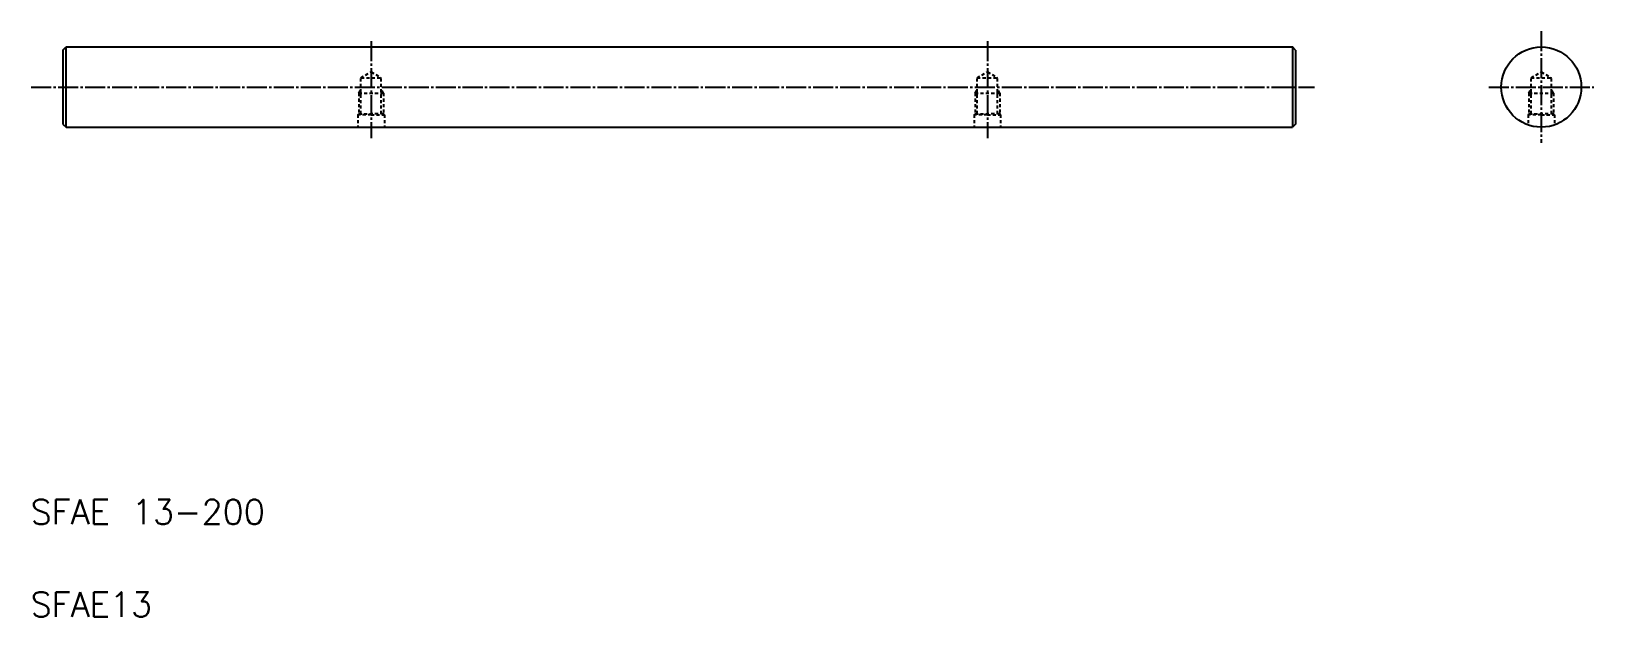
# Model space of a CAD drawing. Extents: x 111 to 365, y -7 to 88.
import ezdxf

# ---------------------------------------------------------------- set-up
doc = ezdxf.new("R2010")
doc.units = 0
doc.header["$LTSCALE"] = 0.25
doc.linetypes.add('CENTER', pattern=[17.5, 13, -1.5, 1.5, -1.5])
doc.linetypes.add('DASHED', pattern=[3.5, 2, -1.5])
doc.layers.get('0').update_dxf_attribs({"linetype": 'CONTINUOUS'})
doc.layers.add('CENTER', color=1, linetype='CENTER')
doc.styles.get("Standard").update_dxf_attribs({"font": 'txt.shx'})

msp = doc.modelspace()

# ---------------------------------------------------------------- linework, layer by layer
at = {"color": 7, "linetype": 'CONTINUOUS'}
for p, q in [((116.46, 84.96), (116.96, 85.46)), ((116.46, 84.96), (116.46, 72.96)), ((116.96, 85.46), (315.96, 85.46)), ((116.96, 72.46), (116.96, 85.46)), ((315.96, 85.46), (315.96, 72.46)), ((316.46, 84.96), (315.96, 85.46)), ((316.46, 84.96), (316.46, 72.96)), ((116.46, 72.96), (116.96, 72.46)), ((116.96, 72.46), (315.96, 72.46)), ((316.46, 72.96), (315.96, 72.46))]:
    msp.add_line(p, q, dxfattribs=at)
at = {"color": 3, "linetype": 'DASHED'}
for p, q in [((164.81, 80.46), (166.46, 81.41)), ((166.46, 81.41), (168.11, 80.46)), ((264.81, 80.46), (266.46, 81.41)), ((266.46, 81.41), (268.11, 80.46)), ((354.68, 80.46), (356.33, 81.41)), ((356.33, 81.41), (357.98, 80.46)), ((164.46, 77.96), (164.81, 78.66)), ((164.81, 74.61), (164.81, 80.46)), ((164.81, 80.46), (168.11, 80.46)), ((168.11, 74.61), (168.11, 80.46)), ((168.46, 77.96), (168.11, 78.66)), ((264.46, 77.96), (264.81, 78.66)), ((264.81, 80.46), (268.11, 80.46)), ((264.81, 74.61), (264.81, 80.46)), ((268.11, 74.61), (268.11, 80.46)), ((268.46, 77.96), (268.11, 78.66)), ((354.33, 77.96), (354.68, 78.66)), ((354.68, 74.61), (354.68, 80.46)), ((354.68, 80.46), (357.98, 80.46)), ((357.98, 74.61), (357.98, 80.46)), ((358.33, 77.96), (357.98, 78.66)), ((164.46, 77.96), (168.46, 77.96)), ((164.46, 77.96), (164.46, 74.61)), ((168.46, 77.96), (168.46, 74.61)), ((264.46, 77.96), (268.46, 77.96)), ((264.46, 77.96), (264.46, 74.61)), ((268.46, 77.96), (268.46, 74.61)), ((354.33, 77.96), (354.33, 74.61)), ((354.33, 77.96), (358.33, 77.96)), ((358.33, 77.96), (358.33, 74.61)), ((164.31, 74.46), (164.46, 74.61)), ((166.46, 74.46), (164.31, 74.46)), ((164.31, 74.46), (164.31, 72.46)), ((164.46, 74.61), (166.46, 74.61)), ((168.46, 74.61), (166.46, 74.61)), ((166.46, 74.46), (168.61, 74.46)), ((168.61, 74.46), (168.46, 74.61)), ((168.61, 74.46), (168.61, 72.46)), ((264.31, 74.46), (264.46, 74.61)), ((266.46, 74.46), (264.31, 74.46)), ((264.31, 74.46), (264.31, 72.46)), ((264.46, 74.61), (266.46, 74.61)), ((268.46, 74.61), (266.46, 74.61)), ((266.46, 74.46), (268.61, 74.46)), ((268.61, 74.46), (268.46, 74.61)), ((268.61, 74.46), (268.61, 72.46)), ((354.18, 74.46), (354.33, 74.61)), ((354.18, 74.46), (354.18, 72.82)), ((356.33, 74.46), (354.18, 74.46)), ((354.33, 74.61), (356.33, 74.61)), ((358.33, 74.61), (356.33, 74.61)), ((356.33, 74.46), (358.48, 74.46)), ((358.48, 74.46), (358.33, 74.61)), ((358.48, 74.46), (358.48, 72.82))]:
    msp.add_line(p, q, dxfattribs=at)
at = {"color": 7, "linetype": 'CONTINUOUS'}
msp.add_circle((356.33, 78.96), 6.5, dxfattribs=at)
at = {"layer": 'CENTER', "color": 1, "linetype": 'CENTER'}
for p, q in [((166.46, 86.4), (166.46, 70.7)), ((266.46, 86.4), (266.46, 70.7)), ((356.33, 88.01), (356.33, 69.9)), ((111.31, 78.96), (319.51, 78.96)), ((347.82, 78.96), (364.85, 78.96))]:
    msp.add_line(p, q, dxfattribs=at)

# ---------------------------------------------------------------- texts
at = {"color": 7, "linetype": 'CONTINUOUS'}
for s, p in [('SFAE 13-200', (111.2, 8.06)), ('SFAE13', (111.2, -6.94))]:
    msp.add_text(s, height=4, dxfattribs=at).set_placement(p)

doc.saveas('drawing.dxf')
